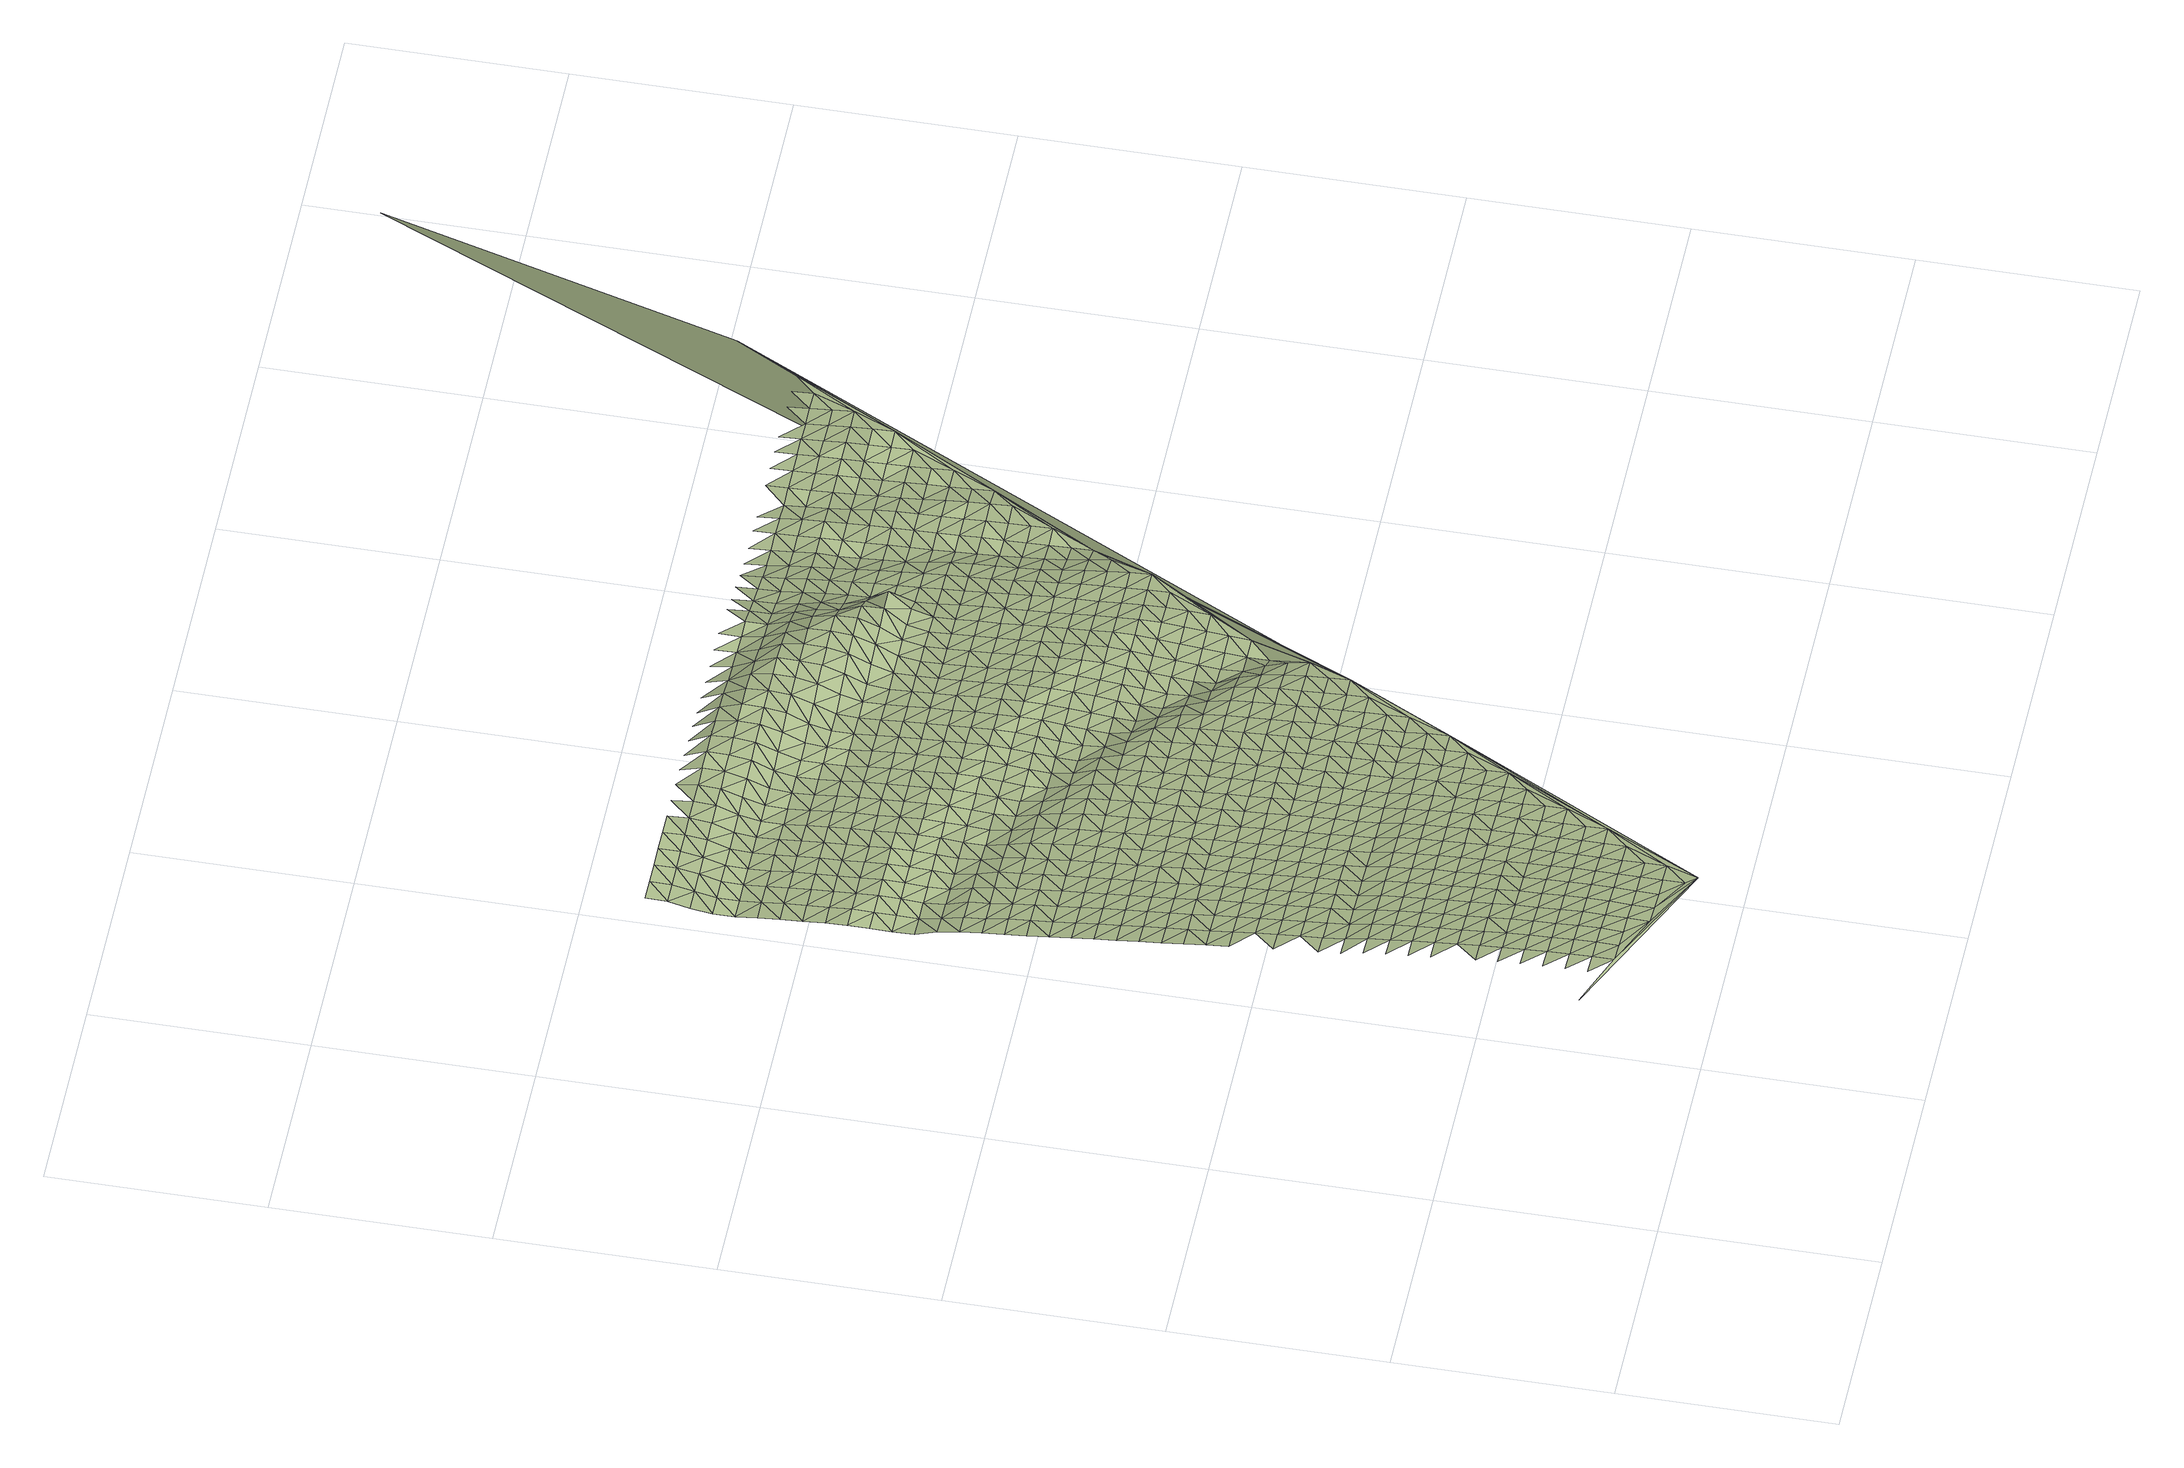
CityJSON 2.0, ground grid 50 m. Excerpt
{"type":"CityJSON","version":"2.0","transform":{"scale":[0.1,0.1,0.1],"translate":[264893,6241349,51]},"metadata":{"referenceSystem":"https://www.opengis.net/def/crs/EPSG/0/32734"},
"CityObjects":{
"terrain1":{"type":"TINRelief","geometry":[{"type":"CompositeSurface","lod":"1","boundaries":[[[0,1,2]],[[1,3,4]],[[1,0,5]],[[6,3,7]],[[3,1,8]],[[7,9,10]],[[5,8,1]],[[0,11,12]],[[3,13,7]],[[9,14,15]],[[8,13,3]],[[5,0,16]],[[9,7,17]],[[14,18,19]],[[8,5,20]],[[13,17,7]],[[19,18,21]],[[9,22,14]],[[13,8,23]],[[17,22,9]],[[20,23,8]],[[16,20,5]],[[18,14,24]],[[25,26,21]],[[17,13,27]],[[22,24,14]],[[13,23,27]],[[18,28,21]],[[29,30,25]],[[22,17,31]],[[18,24,28]],[[32,23,20]],[[27,31,17]],[[25,21,33]],[[34,29,35]],[[20,16,32]],[[24,22,36]],[[28,33,21]],[[27,23,37]],[[31,36,22]],[[0,12,16]],[[25,38,29]],[[35,39,40]],[[37,23,32]],[[33,38,25]],[[28,24,41]],[[42,31,27]],[[36,43,24]],[[29,44,35]],[[16,45,32]],[[39,46,47]],[[37,42,27]],[[33,28,41]],[[38,44,29]],[[41,24,43]],[[36,31,48]],[[39,35,49]],[[37,32,50]],[[46,51,52]],[[42,48,31]],[[38,33,53]],[[44,49,35]],[[50,32,45]],[[54,43,36]],[[52,51,55]],[[53,33,41]],[[39,56,46]],[[42,37,57]],[[48,54,36]],[[44,38,58]],[[49,56,39]],[[50,57,37]],[[43,59,41]],[[58,38,53]],[[45,16,12]],[[51,46,60]],[[48,42,61]],[[62,55,63]],[[54,59,43]],[[49,44,64]],[[65,50,45]],[[56,60,46]],[[42,57,61]],[[66,53,41]],[[67,62,63]],[[44,58,64]],[[51,68,55]],[[54,48,69]],[[59,66,41]],[[56,49,70]],[[57,50,71]],[[51,60,68]],[[61,69,48]],[[72,73,74]],[[58,53,75]],[[64,70,49]],[[71,50,65]],[[45,76,65]],[[63,55,77]],[[59,54,78]],[[74,67,72]],[[66,75,53]],[[60,56,79]],[[61,57,80]],[[77,55,68]],[[69,78,54]],[[64,58,81]],[[70,79,56]],[[71,80,57]],[[76,45,12]],[[82,83,73]],[[63,84,67]],[[72,85,73]],[[75,81,58]],[[66,59,86]],[[87,69,61]],[[84,63,77]],[[78,88,59]],[[83,82,89]],[[68,60,90]],[[91,70,64]],[[92,71,65]],[[82,73,85]],[[79,93,60]],[[80,87,61]],[[94,72,67]],[[75,66,86]],[[81,91,64]],[[59,88,86]],[[65,76,92]],[[77,68,90]],[[78,69,95]],[[94,67,84]],[[93,90,60]],[[96,97,89]],[[79,70,98]],[[80,71,99]],[[87,95,69]],[[72,100,85]],[[81,75,101]],[[96,89,82]],[[91,98,70]],[[92,99,71]],[[84,77,102]],[[103,88,78]],[[72,94,100]],[[101,75,86]],[[97,104,105]],[[106,93,79]],[[87,80,107]],[[102,77,90]],[[95,103,78]],[[91,81,108]],[[96,104,97]],[[98,106,79]],[[99,107,80]],[[76,12,109]],[[82,85,110]],[[94,84,111]],[[92,76,109]],[[85,100,112]],[[108,81,101]],[[113,114,105]],[[86,88,115]],[[95,87,116]],[[111,84,102]],[[103,117,88]],[[96,82,110]],[[90,93,118]],[[98,91,119]],[[92,109,99]],[[104,113,105]],[[110,85,112]],[[106,120,93]],[[87,107,116]],[[94,121,100]],[[101,86,115]],[[91,108,119]],[[88,117,115]],[[122,114,123]],[[102,90,118]],[[103,95,124]],[[94,111,121]],[[118,93,120]],[[104,96,125]],[[106,98,126]],[[107,99,127]],[[113,123,114]],[[116,124,95]],[[128,112,100]],[[101,129,108]],[[110,125,96]],[[119,126,98]],[[109,127,99]],[[130,131,122]],[[102,132,111]],[[117,103,133]],[[128,100,121]],[[115,129,101]],[[113,104,134]],[[120,106,135]],[[107,136,116]],[[123,130,122]],[[132,102,118]],[[124,133,103]],[[108,137,119]],[[125,134,104]],[[126,135,106]],[[127,136,107]],[[138,110,112]],[[111,139,121]],[[140,112,128]],[[129,137,108]],[[131,141,142]],[[123,113,143]],[[115,117,144]],[[124,116,145]],[[130,146,131]],[[139,111,132]],[[133,147,117]],[[110,138,125]],[[118,120,148]],[[126,119,149]],[[113,134,143]],[[138,112,140]],[[135,150,120]],[[145,116,136]],[[141,151,142]],[[128,121,152]],[[129,115,144]],[[131,146,141]],[[137,149,119]],[[117,147,144]],[[109,12,153]],[[130,123,154]],[[132,118,148]],[[124,155,133]],[[127,109,156]],[[152,121,139]],[[148,120,150]],[[157,134,125]],[[126,158,135]],[[143,154,123]],[[145,155,124]],[[151,159,160]],[[128,161,140]],[[137,129,162]],[[156,136,127]],[[157,125,138]],[[149,158,126]],[[146,130,163]],[[139,132,164]],[[147,133,165]],[[159,151,141]],[[161,128,152]],[[162,129,144]],[[134,166,143]],[[150,135,167]],[[136,156,145]],[[154,163,130]],[[164,132,148]],[[165,133,155]],[[168,169,160]],[[140,170,138]],[[149,137,171]],[[157,166,134]],[[158,167,135]],[[152,139,172]],[[147,173,144]],[[168,160,159]],[[170,140,161]],[[171,137,162]],[[141,146,174]],[[175,154,143]],[[155,145,176]],[[163,177,146]],[[172,139,164]],[[173,147,165]],[[178,157,138]],[[158,149,179]],[[148,150,180]],[[166,175,143]],[[167,181,150]],[[145,156,176]],[[156,109,153]],[[182,183,169]],[[159,141,174]],[[161,152,184]],[[162,144,185]],[[186,169,168]],[[146,177,174]],[[178,138,170]],[[149,171,179]],[[163,154,187]],[[164,148,180]],[[165,155,188]],[[152,172,184]],[[180,150,181]],[[185,144,173]],[[166,157,189]],[[167,158,190]],[[169,186,182]],[[175,187,154]],[[188,155,176]],[[191,183,192]],[[193,168,159]],[[170,161,194]],[[162,195,171]],[[157,178,189]],[[179,190,158]],[[196,177,163]],[[164,197,172]],[[198,173,165]],[[193,159,174]],[[184,194,161]],[[195,162,185]],[[199,191,192]],[[175,166,200]],[[181,167,201]],[[192,183,182]],[[187,196,163]],[[180,197,164]],[[188,198,165]],[[186,168,202]],[[178,170,203]],[[171,204,179]],[[156,153,176]],[[189,200,166]],[[190,201,167]],[[172,205,184]],[[173,206,185]],[[193,202,168]],[[194,203,170]],[[195,204,171]],[[187,175,207]],[[177,208,174]],[[188,176,153]],[[196,209,177]],[[197,205,172]],[[198,206,173]],[[199,210,211]],[[212,182,186]],[[180,181,213]],[[190,179,214]],[[192,215,199]],[[175,200,207]],[[201,216,181]],[[208,193,174]],[[217,189,178]],[[194,184,218]],[[219,195,185]],[[186,202,212]],[[177,209,208]],[[203,220,178]],[[214,179,204]],[[210,221,211]],[[196,187,222]],[[197,180,213]],[[198,188,223]],[[199,215,210]],[[213,181,216]],[[205,218,184]],[[206,219,185]],[[190,224,201]],[[207,222,187]],[[178,220,217]],[[223,188,153]],[[225,192,182]],[[226,200,189]],[[194,227,203]],[[228,182,212]],[[224,190,214]],[[221,229,230]],[[209,196,231]],[[202,193,232]],[[205,197,233]],[[204,195,234]],[[206,198,235]],[[193,208,236]],[[218,227,194]],[[219,237,195]],[[207,200,226]],[[216,201,238]],[[229,221,210]],[[225,182,228]],[[222,231,196]],[[189,217,226]],[[233,197,213]],[[223,235,198]],[[239,215,192]],[[220,203,240]],[[214,204,234]],[[193,236,232]],[[224,238,201]],[[195,237,234]],[[241,242,230]],[[243,212,202]],[[218,205,244]],[[227,240,203]],[[209,245,208]],[[246,222,207]],[[216,247,213]],[[219,206,248]],[[241,230,229]],[[192,225,239]],[[231,249,209]],[[244,205,233]],[[235,250,206]],[[210,215,251]],[[212,243,228]],[[224,214,252]],[[243,202,232]],[[226,246,207]],[[238,247,216]],[[236,208,245]],[[217,220,253]],[[227,218,254]],[[219,248,237]],[[223,153,255]],[[209,249,245]],[[240,256,220]],[[252,214,234]],[[206,250,248]],[[257,258,242]],[[229,210,251]],[[231,222,259]],[[233,213,260]],[[261,242,241]],[[215,239,251]],[[218,244,254]],[[228,262,225]],[[217,253,226]],[[238,224,263]],[[235,223,255]],[[246,259,222]],[[220,256,253]],[[247,260,213]],[[240,227,264]],[[242,261,257]],[[262,228,243]],[[263,224,252]],[[265,258,266]],[[267,241,229]],[[232,236,268]],[[269,249,231]],[[233,270,244]],[[234,237,271]],[[255,250,235]],[[245,272,236]],[[254,264,227]],[[237,248,273]],[[239,225,274]],[[226,275,246]],[[247,238,276]],[[12,277,153]],[[267,229,251]],[[259,269,231]],[[260,270,233]],[[278,265,266]],[[256,240,279]],[[252,234,271]],[[266,258,257]],[[262,274,225]],[[236,272,268]],[[275,226,253]],[[238,263,276]],[[237,273,271]],[[261,241,280]],[[243,232,281]],[[244,282,254]],[[250,283,248]],[[264,279,240]],[[245,249,284]],[[285,260,247]],[[267,280,241]],[[269,286,249]],[[270,282,244]],[[250,255,283]],[[281,262,243]],[[239,287,251]],[[259,246,288]],[[252,289,263]],[[274,290,239]],[[281,232,268]],[[246,275,291]],[[285,247,276]],[[292,278,293]],[[294,257,261]],[[245,284,272]],[[253,256,295]],[[264,254,296]],[[297,273,248]],[[266,298,278]],[[249,286,284]],[[279,299,256]],[[289,252,271]],[[287,267,251]],[[269,259,288]],[[300,270,260]],[[261,280,294]],[[239,290,287]],[[246,291,288]],[[282,296,254]],[[297,248,283]],[[275,253,295]],[[263,301,276]],[[293,278,298]],[[256,299,295]],[[285,300,260]],[[302,292,303]],[[304,274,262]],[[305,268,272]],[[264,306,279]],[[273,307,271]],[[262,281,308]],[[263,289,301]],[[309,266,257]],[[286,269,310]],[[270,311,282]],[[153,312,255]],[[313,257,294]],[[284,305,272]],[[296,306,264]],[[307,273,297]],[[314,302,303]],[[274,304,290]],[[280,267,315]],[[316,291,275]],[[317,285,276]],[[303,292,293]],[[262,308,304]],[[267,287,318]],[[288,310,269]],[[300,311,270]],[[299,279,319]],[[289,271,320]],[[255,321,283]],[[309,257,313]],[[316,275,295]],[[317,276,301]],[[322,298,266]],[[281,268,323]],[[296,282,324]],[[267,318,315]],[[305,325,268]],[[306,319,279]],[[320,271,307]],[[326,294,280]],[[286,327,284]],[[300,285,328]],[[297,283,321]],[[310,329,286]],[[311,324,282]],[[330,314,331]],[[290,332,287]],[[308,281,323]],[[333,288,291]],[[299,334,295]],[[335,301,289]],[[303,336,314]],[[266,309,322]],[[290,304,337]],[[323,268,325]],[[338,291,316]],[[317,328,285]],[[339,293,298]],[[294,326,313]],[[340,306,296]],[[297,321,307]],[[326,280,315]],[[286,329,327]],[[299,319,334]],[[320,335,289]],[[318,287,332]],[[288,333,310]],[[341,305,284]],[[311,300,342]],[[314,336,331]],[[290,337,332]],[[291,338,333]],[[324,340,296]],[[316,295,343]],[[317,301,344]],[[339,298,322]],[[300,328,342]],[[345,303,293]],[[313,346,309]],[[304,308,347]],[[348,319,306]],[[320,307,349]],[[323,350,308]],[[341,284,327]],[[343,295,334]],[[335,344,301]],[[351,329,310]],[[352,325,305]],[[324,311,353]],[[346,313,326]],[[306,340,348]],[[349,307,321]],[[321,255,312]],[[315,318,354]],[[347,337,304]],[[316,355,338]],[[356,328,317]],[[345,293,339]],[[332,357,318]],[[308,350,347]],[[310,333,351]],[[342,353,311]],[[358,336,303]],[[322,309,359]],[[335,320,360]],[[305,341,352]],[[355,316,343]],[[344,356,317]],[[361,323,325]],[[329,362,327]],[[334,319,363]],[[340,324,364]],[[318,357,354]],[[346,359,309]],[[319,348,365]],[[349,360,320]],[[326,315,366]],[[338,367,333]],[[342,328,368]],[[303,345,358]],[[329,351,362]],[[353,364,324]],[[369,331,336]],[[332,337,370]],[[334,363,343]],[[371,337,347]],[[361,325,352]],[[338,355,367]],[[319,365,363]],[[356,368,328]],[[366,346,326]],[[372,339,322]],[[373,350,323]],[[327,374,341]],[[344,335,375]],[[366,315,354]],[[359,376,322]],[[360,377,335]],[[332,370,357]],[[351,333,378]],[[348,340,379]],[[380,353,342]],[[321,312,349]],[[336,358,369]],[[337,371,370]],[[374,327,362]],[[364,381,340]],[[345,339,372]],[[356,344,375]],[[372,322,376]],[[323,361,373]],[[378,333,367]],[[368,380,342]],[[335,377,375]],[[382,347,350]],[[341,383,352]],[[384,355,343]],[[365,348,379]],[[360,349,312]],[[343,363,385]],[[381,379,340]],[[312,153,277]],[[386,359,346]],[[387,354,357]],[[364,353,388]],[[346,366,389]],[[383,341,374]],[[358,345,390]],[[347,382,371]],[[391,362,351]],[[355,384,367]],[[368,356,392]],[[370,387,357]],[[350,373,382]],[[351,378,393]],[[343,385,384]],[[380,388,353]],[[359,386,376]],[[352,394,361]],[[377,360,395]],[[345,372,390]],[[346,389,386]],[[392,356,375]],[[362,391,374]],[[396,363,365]],[[397,381,364]],[[394,352,383]],[[391,351,393]],[[379,398,365]],[[312,395,360]],[[366,354,399]],[[380,368,400]],[[387,401,354]],[[388,397,364]],[[369,358,402]],[[361,403,373]],[[371,404,370]],[[396,385,363]],[[378,367,405]],[[377,406,375]],[[390,407,358]],[[382,408,371]],[[365,398,396]],[[367,384,409]],[[400,368,392]],[[372,376,410]],[[389,366,399]],[[376,386,411]],[[399,354,401]],[[403,361,394]],[[395,406,377]],[[383,374,412]],[[393,378,405]],[[413,379,381]],[[414,388,380]],[[358,407,402]],[[371,408,404]],[[374,391,415]],[[367,409,405]],[[397,416,381]],[[410,390,372]],[[373,417,382]],[[418,387,370]],[[392,375,419]],[[410,376,411]],[[414,380,400]],[[383,412,394]],[[384,385,420]],[[379,413,398]],[[373,403,417]],[[374,415,412]],[[421,385,396]],[[413,381,416]],[[406,419,375]],[[386,389,422]],[[399,423,389]],[[418,370,404]],[[408,382,424]],[[425,401,387]],[[420,409,384]],[[391,393,426]],[[392,427,400]],[[428,397,388]],[[395,312,429]],[[385,421,420]],[[405,430,393]],[[388,414,431]],[[407,390,432]],[[422,411,386]],[[433,396,398]],[[390,410,434]],[[389,423,422]],[[424,382,417]],[[419,427,392]],[[403,394,435]],[[426,415,391]],[[397,428,416]],[[406,395,429]],[[387,418,425]],[[394,412,436]],[[426,393,430]],[[398,413,433]],[[388,431,428]],[[437,399,401]],[[390,434,432]],[[402,407,438]],[[439,404,408]],[[403,435,417]],[[440,405,409]],[[421,396,441]],[[414,400,442]],[[429,419,406]],[[408,424,443]],[[394,436,435]],[[444,409,420]],[[427,445,400]],[[410,411,446]],[[415,447,412]],[[448,411,422]],[[437,401,425]],[[396,433,441]],[[404,439,418]],[[449,423,399]],[[431,414,442]],[[413,416,450]],[[407,432,438]],[[408,443,439]],[[409,444,440]],[[447,415,426]],[[442,400,445]],[[416,428,451]],[[434,410,446]],[[452,430,405]],[[446,411,448]],[[453,424,417]],[[454,436,412]],[[455,420,421]],[[413,450,433]],[[456,427,419]],[[399,437,449]],[[417,435,457]],[[441,458,421]],[[450,416,451]],[[419,429,459]],[[429,312,277]],[[418,460,425]],[[461,422,423]],[[405,440,452]],[[454,412,447]],[[443,424,453]],[[462,426,430]],[[420,455,444]],[[428,431,463]],[[427,456,445]],[[460,418,439]],[[417,457,453]],[[421,458,455]],[[442,464,431]],[[419,459,456]],[[432,434,465]],[[422,461,448]],[[433,466,441]],[[446,467,434]],[[423,449,461]],[[425,468,437]],[[469,435,436]],[[447,426,462]],[[463,451,428]],[[462,430,452]],[[470,436,454]],[[466,433,450]],[[431,464,463]],[[471,439,443]],[[444,472,440]],[[434,467,465]],[[468,425,460]],[[438,432,473]],[[469,457,435]],[[474,458,441]],[[475,442,445]],[[443,453,471]],[[436,470,469]],[[472,444,455]],[[445,456,476]],[[437,477,449]],[[478,446,448]],[[479,454,447]],[[277,459,429]],[[461,480,448]],[[474,441,466]],[[452,440,481]],[[450,451,482]],[[432,465,473]],[[477,437,468]],[[479,447,462]],[[483,451,463]],[[475,445,476]],[[446,478,467]],[[460,439,484]],[[457,485,453]],[[486,464,442]],[[478,448,480]],[[439,471,487]],[[472,481,440]],[[449,488,461]],[[470,454,489]],[[455,458,490]],[[466,450,482]],[[456,459,491]],[[469,485,457]],[[458,474,492]],[[482,451,483]],[[468,460,484]],[[488,449,477]],[[439,487,484]],[[479,489,454]],[[442,475,486]],[[493,465,467]],[[462,452,494]],[[490,472,455]],[[495,463,464]],[[491,476,456]],[[481,496,452]],[[458,492,490]],[[459,277,491]],[[480,461,497]],[[471,453,498]],[[499,469,470]],[[478,493,467]],[[500,453,485]],[[477,468,501]],[[494,479,462]],[[474,466,502]],[[463,495,483]],[[461,488,497]],[[470,489,499]],[[494,452,496]],[[482,503,466]],[[464,486,495]],[[487,471,498]],[[484,501,468]],[[500,498,453]],[[492,474,502]],[[504,481,472]],[[475,476,505]],[[493,506,465]],[[502,466,503]],[[472,490,507]],[[476,491,508]],[[478,480,509]],[[510,488,477]],[[511,485,469]],[[480,497,512]],[[469,499,513]],[[489,479,514]],[[481,504,496]],[[515,482,483]],[[475,505,486]],[[465,506,516]],[[477,501,510]],[[479,494,517]],[[472,507,504]],[[495,518,483]],[[505,476,508]],[[485,511,500]],[[519,484,487]],[[509,480,512]],[[511,469,513]],[[498,520,487]],[[521,493,478]],[[490,492,522]],[[479,517,514]],[[502,523,492]],[[515,483,518]],[[497,488,524]],[[499,489,525]],[[526,503,482]],[[486,527,495]],[[491,277,528]],[[488,510,529]],[[487,520,519]],[[530,501,484]],[[507,490,522]],[[494,496,531]],[[521,478,509]],[[492,523,522]],[[496,504,532]],[[527,486,505]],[[533,506,493]],[[512,497,524]],[[534,498,500]],[[499,525,513]],[[528,508,491]],[[488,529,524]],[[511,535,500]],[[525,489,514]],[[482,515,526]],[[517,494,531]],[[536,502,503]],[[537,518,495]],[[484,519,530]],[[531,496,532]],[[510,501,538]],[[493,521,533]],[[534,500,535]],[[537,495,527]],[[539,520,498]],[[513,540,511]],[[504,507,541]],[[505,508,542]],[[522,543,507]],[[536,503,526]],[[509,512,544]],[[529,510,538]],[[545,523,502]],[[524,546,512]],[[530,538,501]],[[540,513,525]],[[520,539,519]],[[541,532,504]],[[514,517,547]],[[515,518,548]],[[527,505,542]],[[506,533,549]],[[498,534,539]],[[507,543,541]],[[531,550,517]],[[518,537,551]],[[542,508,528]],[[509,544,521]],[[535,511,552]],[[544,512,546]],[[502,536,545]],[[553,522,523]],[[515,548,526]],[[552,511,540]],[[517,550,547]],[[548,518,551]],[[530,519,554]],[[555,524,529]],[[556,525,514]],[[537,527,557]],[[538,558,529]],[[12,559,277]],[[521,560,533]],[[561,531,532]],[[519,539,554]],[[562,532,541]],[[523,545,553]],[[542,557,527]],[[534,535,563]],[[525,556,540]],[[564,543,522]],[[526,565,536]],[[560,521,544]],[[529,558,555]],[[535,552,566]],[[556,514,547]],[[567,546,524]],[[531,561,550]],[[561,532,562]],[[565,526,548]],[[533,568,549]],[[569,538,530]],[[534,563,539]],[[551,537,570]],[[277,571,528]],[[554,572,530]],[[563,535,566]],[[522,553,564]],[[557,573,537]],[[574,541,543]],[[536,575,545]],[[568,533,560]],[[524,555,567]],[[576,544,546]],[[552,540,577]],[[578,547,550]],[[542,528,579]],[[569,530,572]],[[540,556,580]],[[575,536,565]],[[537,573,570]],[[581,558,538]],[[539,582,554]],[[541,574,562]],[[548,551,583]],[[561,578,550]],[[543,564,574]],[[544,576,560]],[[566,552,577]],[[545,584,553]],[[557,542,579]],[[576,546,567]],[[582,539,563]],[[540,580,577]],[[558,581,555]],[[565,548,583]],[[538,569,581]],[[584,545,575]],[[583,551,570]],[[585,572,554]],[[556,547,586]],[[579,573,557]],[[578,587,547]],[[561,562,588]],[[553,589,564]],[[585,554,582]],[[574,590,562]],[[568,560,591]],[[567,555,592]],[[563,566,593]],[[586,580,556]],[[575,565,594]],[[560,576,595]],[[577,596,566]],[[586,547,587]],[[589,553,584]],[[597,570,573]],[[555,581,592]],[[588,562,590]],[[583,594,565]],[[568,591,598]],[[569,572,599]],[[582,563,593]],[[600,578,561]],[[564,601,574]],[[560,595,591]],[[572,585,602]],[[593,566,596]],[[573,579,597]],[[579,528,571]],[[603,584,575]],[[601,564,589]],[[576,567,604]],[[569,599,581]],[[605,577,580]],[[592,606,567]],[[599,572,602]],[[607,580,586]],[[600,561,588]],[[575,594,603]],[[608,587,578]],[[609,590,574]],[[610,583,570]],[[597,611,570]],[[604,595,576]],[[585,582,612]],[[589,584,613]],[[604,567,606]],[[580,607,605]],[[593,614,582]],[[574,601,609]],[[581,615,592]],[[616,596,577]],[[578,600,608]],[[613,584,603]],[[610,570,611]],[[602,585,612]],[[617,586,587]],[[618,594,583]],[[615,581,599]],[[612,582,614]],[[595,619,591]],[[588,590,620]],[[571,597,579]],[[577,605,616]],[[590,609,621]],[[622,606,592]],[[623,593,596]],[[586,617,607]],[[601,589,624]],[[619,595,604]],[[617,587,608]],[[613,625,589]],[[583,610,618]],[[588,620,600]],[[603,594,626]],[[622,592,615]],[[620,590,621]],[[627,628,591]],[[599,602,629]],[[601,624,609]],[[630,611,597]],[[623,596,616]],[[612,631,602]],[[589,625,624]],[[632,614,593]],[[607,633,605]],[[626,613,603]],[[627,591,619]],[[626,594,618]],[[634,604,606]],[[615,599,629]],[[600,635,608]],[[606,622,636]],[[629,602,631]],[[607,617,633]],[[597,571,630]],[[610,611,637]],[[593,623,632]],[[635,600,620]],[[619,604,634]],[[638,612,614]],[[616,605,639]],[[621,609,640]],[[641,625,613]],[[634,606,636]],[[609,624,642]],[[608,643,617]],[[610,637,618]],[[633,639,605]],[[613,626,641]],[[637,611,630]],[[622,615,644]],[[638,614,632]],[[629,645,615]],[[643,608,635]],[[609,642,640]],[[646,627,619]],[[647,631,612]],[[616,648,623]],[[649,620,621]],[[636,622,644]],[[617,650,633]],[[618,651,626]],[[625,652,624]],[[646,619,634]],[[644,615,645]],[[639,648,616]],[[625,641,653]],[[620,649,635]],[[612,638,647]],[[617,643,650]],[[649,621,640]],[[651,618,637]],[[654,627,655]],[[656,629,631]],[[632,623,657]],[[652,642,624]],[[625,653,652]],[[626,658,641]],[[571,659,630]],[[646,655,627]],[[648,657,623]],[[634,636,660]],[[639,633,661]],[[656,631,647]],[[644,662,636]],[[633,650,663]],[[658,626,651]],[[664,645,629]],[[638,632,665]],[[643,635,666]],[[667,640,642]],[[637,630,659]],[[635,649,668]],[[660,646,634]],[[639,661,648]],[[653,641,669]],[[660,636,662]],[[657,665,632]],[[633,663,661]],[[642,652,667]],[[650,643,666]],[[651,637,659]],[[629,656,664]],[[635,668,666]],[[669,641,658]],[[670,644,645]],[[647,638,671]],[[649,640,672]],[[665,671,638]],[[667,673,640]],[[674,655,646]],[[657,648,675]],[[676,663,650]],[[652,653,677]],[[658,651,678]],[[646,660,679]],[[670,645,664]],[[648,661,680]],[[653,669,681]],[[682,662,644]],[[656,647,683]],[[672,668,649]],[[676,650,666]],[[672,640,673]],[[659,678,651]],[[655,674,684]],[[657,675,665]],[[646,679,674]],[[671,683,647]],[[648,680,675]],[[653,681,677]],[[685,667,652]],[[644,670,682]],[[660,662,686]],[[664,656,687]],[[661,663,688]],[[668,689,666]],[[669,658,690]],[[691,663,676]],[[678,692,658]],[[683,687,656]],[[652,677,685]],[[668,672,689]],[[679,660,686]],[[671,665,693]],[[688,680,661]],[[694,673,667]],[[681,669,690]],[[686,662,682]],[[665,675,695]],[[663,691,688]],[[658,692,690]],[[670,664,696]],[[697,676,666]],[[659,571,698]],[[671,693,683]],[[687,696,664]],[[665,695,693]],[[667,685,694]],[[697,666,689]],[[680,699,675]],[[672,673,700]],[[678,659,701]],[[674,679,702]],[[682,670,703]],[[691,676,704]],[[681,705,677]],[[686,706,679]],[[688,699,680]],[[690,707,681]],[[708,687,683]],[[689,672,700]],[[701,692,678]],[[696,703,670]],[[700,673,694]],[[697,704,676]],[[571,277,559]],[[702,709,674]],[[710,695,675]],[[685,677,705]],[[679,706,702]],[[708,683,693]],[[681,707,705]],[[711,688,691]],[[710,675,699]],[[712,686,682]],[[689,713,697]],[[714,690,692]],[[703,715,682]],[[691,704,711]],[[696,687,716]],[[694,685,717]],[[687,708,718]],[[713,689,700]],[[695,719,693]],[[699,688,720]],[[690,714,707]],[[712,682,715]],[[721,695,710]],[[685,705,717]],[[692,701,714]],[[722,706,686]],[[696,716,703]],[[723,704,697]],[[687,718,716]],[[688,711,720]],[[659,698,701]],[[695,721,719]],[[723,697,713]],[[708,693,724]],[[725,710,699]],[[700,694,726]],[[707,727,705]],[[686,712,722]],[[717,728,694]],[[729,702,706]],[[725,699,720]],[[714,727,707]],[[703,730,715]],[[718,708,724]],[[711,704,731]],[[713,700,726]],[[703,716,732]],[[724,693,719]],[[704,723,733]],[[726,694,728]],[[702,729,734]],[[721,710,735]],[[705,736,717]],[[706,722,729]],[[711,731,720]],[[703,732,730]],[[725,735,710]],[[731,704,733]],[[736,705,727]],[[712,715,737]],[[714,701,698]],[[718,738,716]],[[723,713,739]],[[724,740,718]],[[726,741,713]],[[712,737,722]],[[720,742,725]],[[719,721,743]],[[717,744,728]],[[737,715,730]],[[735,745,721]],[[717,736,746]],[[738,732,716]],[[733,723,739]],[[727,714,747]],[[718,740,738]],[[742,720,731]],[[739,713,741]],[[721,745,743]],[[717,746,744]],[[722,748,729]],[[749,724,719]],[[736,727,747]],[[750,726,728]],[[747,714,698]],[[730,732,751]],[[735,725,752]],[[737,748,722]],[[725,742,753]],[[731,733,754]],[[732,738,751]],[[749,719,743]],[[739,755,733]],[[750,728,744]],[[729,756,757]],[[735,752,745]],[[758,740,724]],[[759,746,736]],[[760,741,726]],[[725,753,752]],[[742,731,754]],[[748,756,729]],[[754,733,755]],[[759,736,747]],[[761,737,730]],[[730,751,762]],[[724,749,758]],[[726,750,760]],[[738,740,763]],[[744,746,764]],[[765,739,741]],[[737,761,748]],[[743,745,766]],[[753,742,767]],[[761,730,762]],[[745,752,768]],[[759,764,746]],[[740,758,763]],[[767,742,754]],[[765,741,760]],[[749,743,766]],[[751,738,769]],[[770,755,739]],[[747,698,771]],[[745,768,766]],[[753,772,752]],[[750,744,773]],[[744,764,774]],[[756,748,775]],[[769,762,751]],[[759,747,771]],[[748,761,776]],[[738,763,769]],[[753,767,772]],[[739,765,770]],[[758,749,777]],[[778,754,755]],[[750,773,760]],[[773,744,774]],[[571,559,698]],[[756,775,779]],[[780,768,752]],[[748,776,775]],[[749,766,777]],[[754,778,767]],[[764,759,781]],[[780,752,772]],[[778,755,770]],[[761,762,782]],[[760,783,765]],[[784,762,769]],[[758,785,763]],[[781,774,764]],[[777,786,758]],[[783,760,773]],[[781,759,771]],[[782,776,761]],[[768,787,766]],[[767,788,772]],[[782,762,784]],[[789,768,780]],[[765,790,770]],[[758,786,785]],[[778,788,767]],[[791,769,763]],[[787,777,766]],[[768,789,787]],[[790,765,783]],[[776,792,775]],[[793,780,772]],[[773,774,794]],[[774,781,795]],[[769,791,784]],[[770,796,778]],[[792,776,782]],[[791,763,785]],[[788,793,772]],[[783,773,794]],[[796,770,790]],[[794,774,795]],[[797,798,775]],[[777,799,786]],[[789,780,800]],[[698,801,771]],[[777,787,802]],[[778,803,788]],[[797,775,792]],[[793,800,780]],[[804,782,784]],[[790,783,805]],[[781,771,806]],[[791,807,784]],[[777,802,799]],[[778,796,803]],[[785,786,808]],[[794,805,783]],[[792,782,804]],[[789,809,787]],[[806,795,781]],[[804,784,807]],[[800,810,789]],[[785,808,791]],[[793,788,811]],[[796,790,812]],[[786,799,808]],[[788,803,813]],[[802,787,809]],[[789,810,809]],[[790,805,812]],[[814,797,792]],[[793,811,800]],[[815,794,795]],[[788,813,811]],[[816,807,791]],[[803,796,817]],[[814,792,804]],[[799,802,818]],[[794,815,805]],[[816,791,808]],[[817,796,812]],[[815,795,806]],[[819,797,820]],[[821,810,800]],[[802,809,818]],[[771,801,806]],[[813,803,822]],[[814,820,797]],[[821,800,811]],[[804,807,823]],[[812,805,824]],[[807,816,825]],[[822,803,817]],[[808,799,826]],[[799,818,827]],[[815,824,805]],[[823,814,804]],[[809,810,828]],[[813,829,811]],[[823,807,825]],[[810,821,830]],[[808,826,816]],[[831,817,812]],[[799,827,826]],[[829,813,822]],[[12,832,559]],[[810,830,828]],[[824,831,812]],[[818,809,833]],[[815,806,801]],[[820,814,834]],[[821,811,835]],[[822,817,836]],[[814,823,837]],[[829,838,811]],[[833,827,818]],[[825,816,839]],[[824,815,801]],[[833,809,828]],[[816,826,840]],[[801,698,559]],[[831,836,817]],[[830,821,835]],[[814,837,834]],[[835,811,838]],[[816,840,839]],[[823,825,841]],[[842,829,822]],[[831,824,843]],[[836,844,822]],[[845,826,827]],[[846,820,834]],[[847,827,833]],[[801,843,824]],[[837,823,841]],[[830,848,828]],[[841,825,839]],[[835,849,830]],[[842,822,844]],[[845,840,826]],[[850,838,829]],[[836,831,851]],[[827,847,845]],[[830,849,848]],[[843,851,831]],[[852,833,828]],[[829,842,850]],[[834,837,853]],[[854,839,840]],[[855,835,838]],[[856,844,836]],[[841,857,837]],[[833,852,847]],[[845,854,840]],[[852,828,848]],[[836,851,856]],[[837,857,853]],[[855,838,850]],[[858,849,835]],[[843,801,859]],[[860,841,839]],[[847,861,845]],[[842,844,862]],[[854,863,839]],[[844,856,864]],[[859,851,843]],[[865,834,853]],[[852,861,847]],[[835,855,858]],[[841,860,857]],[[842,862,850]],[[848,849,866]],[[860,839,863]],[[862,844,864]],[[867,854,845]],[[852,848,866]],[[856,851,868]],[[845,861,869]],[[849,858,866]],[[870,853,857]],[[850,871,855]],[[864,856,868]],[[860,870,857]],[[867,845,869]],[[862,871,850]],[[868,851,859]],[[872,863,854]],[[852,873,861]],[[801,559,859]],[[855,874,858]],[[852,866,873]],[[870,875,853]],[[854,867,872]],[[871,874,855]],[[860,863,876]],[[869,861,877]],[[878,862,864]],[[868,879,864]],[[880,853,875]],[[873,877,861]],[[866,858,881]],[[862,878,871]],[[876,863,872]],[[874,882,858]],[[878,864,879]],[[883,870,860]],[[867,869,884]],[[881,873,866]],[[559,868,859]],[[858,882,881]],[[877,884,869]],[[883,860,876]],[[885,875,870]],[[872,867,886]],[[874,871,887]],[[871,878,888]],[[889,879,868]],[[884,886,867]],[[877,873,890]],[[874,887,882]],[[870,883,885]],[[873,881,891]],[[871,888,887]],[[868,559,889]],[[877,890,884]],[[876,872,892]],[[878,879,893]],[[873,891,890]],[[886,894,872]],[[882,895,881]],[[896,875,885]],[[876,892,883]],[[893,888,878]],[[892,872,894]],[[895,882,887]],[[893,879,889]],[[897,886,884]],[[891,881,898]],[[897,884,890]],[[883,899,885]],[[895,898,881]],[[900,887,888]],[[899,883,892]],[[901,888,893]],[[894,886,902]],[[891,903,890]],[[886,897,904]],[[885,905,896]],[[559,906,889]],[[891,898,903]],[[888,901,900]],[[907,895,887]],[[905,885,899]],[[886,904,902]],[[908,892,894]],[[906,893,889]],[[897,890,909]],[[903,910,890]],[[907,887,900]],[[892,908,899]],[[893,906,901]],[[911,898,895]],[[908,894,902]],[[904,897,909]],[[909,890,910]],[[895,907,911]],[[912,900,901]],[[913,903,898]],[[905,899,914]],[[899,908,915]],[[906,912,901]],[[902,904,916]],[[909,917,904]],[[913,898,911]],[[918,905,914]],[[919,910,903]],[[899,915,914]],[[907,900,920]],[[904,917,916]],[[900,912,921]],[[908,902,922]],[[903,913,919]],[[907,920,911]],[[923,909,910]],[[920,900,921]],[[922,915,908]],[[906,559,924]],[[922,902,916]],[[909,923,917]],[[919,923,910]],[[911,925,913]],[[912,906,926]],[[920,925,911]],[[927,914,915]],[[928,916,917]],[[926,921,912]],[[915,922,929]],[[913,930,919]],[[923,928,917]],[[914,927,931]],[[915,929,927]],[[925,930,913]],[[920,921,932]],[[922,916,933]],[[928,934,916]],[[923,919,935]],[[925,920,932]],[[930,936,919]],[[932,921,926]],[[929,922,933]],[[933,916,934]],[[926,906,924]],[[935,919,936]],[[937,928,923]],[[930,925,938]],[[929,939,927]],[[932,938,925]],[[939,929,933]],[[937,923,935]],[[940,934,928]],[[941,936,930]],[[942,927,943]],[[930,938,941]],[[924,932,926]],[[943,927,939]],[[928,937,940]],[[944,933,934]],[[935,936,945]],[[936,941,946]],[[933,944,939]],[[947,938,932]],[[944,934,940]],[[935,945,937]],[[945,936,946]],[[932,924,947]],[[941,938,948]],[[943,939,949]],[[937,950,940]],[[939,944,951]],[[946,941,948]],[[945,950,937]],[[948,938,947]],[[952,943,949]],[[939,951,949]],[[944,940,953]],[[950,954,940]],[[955,945,946]],[[948,956,946]],[[953,951,944]],[[953,940,954]],[[945,955,950]],[[924,957,947]],[[955,946,956]],[[957,948,947]],[[958,949,951]],[[959,951,953]],[[954,950,960]],[[950,955,961]],[[962,956,948]],[[951,959,958]],[[950,961,960]],[[963,953,954]],[[948,957,962]],[[955,956,964]],[[949,958,965]],[[953,963,959]],[[963,954,960]],[[964,961,955]],[[964,956,962]],[[959,966,958]],[[963,966,959]],[[960,961,967]],[[924,968,957]],[[969,961,964]],[[965,958,970]],[[957,971,962]],[[966,970,958]],[[961,969,967]],[[963,960,972]],[[971,964,962]],[[559,832,924]],[[972,966,963]],[[972,960,967]],[[964,971,969]],[[832,12,973]],[[970,966,974]],[[975,967,969]],[[974,966,972]],[[971,975,969]],[[971,957,968]],[[976,977,970]],[[970,974,976]],[[972,967,978]],[[975,979,967]],[[978,974,972]],[[978,967,979]],[[968,975,971]],[[976,974,980]],[[974,978,981]],[[982,979,975]],[[980,983,976]],[[980,974,981]],[[975,968,982]],[[978,979,984]],[[981,978,984]],[[984,979,982]],[[981,985,980]],[[985,981,984]],[[980,986,987]],[[968,988,982]],[[986,980,985]],[[984,982,988]],[[924,832,968]],[[985,984,988]],[[986,985,989]],[[988,989,985]],[[989,990,986]],[[986,990,991]],[[988,968,992]],[[989,988,993]],[[993,990,989]],[[990,993,994]],[[988,992,993]],[[992,968,832]]]}]}
},
"vertices":[
[158,127,676],[158,177,675],[108,177,680],[158,227,674],[108,227,679],[209,127,668],[108,277,677],[158,277,671],[209,177,669],[158,327,669],[108,327,675],[8,177,692],[479,2,630],[209,227,667],[158,377,665],[108,377,671],[309,77,651],[209,277,664],[158,427,661],[108,427,667],[259,127,660],[158,477,656],[209,327,662],[259,177,662],[209,377,658],[158,527,651],[108,527,657],[259,227,661],[209,427,654],[158,577,646],[108,577,652],[259,277,657],[309,127,652],[209,477,649],[108,627,646],[158,627,640],[259,327,655],[309,177,653],[209,527,645],[158,677,634],[108,677,640],[259,427,647],[309,227,653],[259,377,651],[209,577,640],[359,77,643],[158,727,623],[108,727,629],[309,277,650],[209,627,634],[359,127,643],[158,777,617],[108,777,623],[259,477,642],[309,327,647],[158,827,613],[209,677,628],[359,177,645],[259,527,638],[309,377,644],[209,727,617],[359,227,645],[108,877,613],[158,877,608],[259,577,633],[409,77,635],[309,427,640],[158,927,603],[209,777,612],[359,277,643],[259,627,628],[409,127,636],[158,977,596],[108,1027,596],[108,977,602],[309,477,635],[459,27,630],[209,827,607],[359,327,640],[259,677,622],[409,177,637],[309,527,631],[158,1077,585],[108,1077,590],[209,877,602],[158,1027,590],[359,427,633],[409,227,636],[359,377,637],[108,1127,584],[259,777,606],[309,577,626],[459,77,629],[259,727,611],[209,927,597],[409,277,635],[158,1127,579],[108,1177,579],[309,627,621],[459,127,628],[209,977,591],[359,477,629],[259,827,601],[409,327,633],[158,1177,574],[108,1227,572],[309,677,616],[459,177,628],[359,527,624],[509,77,622],[209,1077,580],[259,877,596],[209,1027,586],[158,1227,568],[108,1277,567],[409,427,626],[459,227,628],[409,377,630],[309,777,600],[359,577,620],[309,727,605],[259,927,591],[108,1327,560],[158,1277,563],[459,277,627],[209,1127,575],[359,627,615],[509,127,621],[259,977,586],[409,477,623],[158,1327,556],[108,1377,553],[309,827,595],[459,327,625],[209,1177,569],[359,677,610],[509,177,620],[409,527,618],[259,1077,576],[309,877,590],[259,1027,582],[158,1427,544],[108,1427,547],[209,1227,564],[459,427,619],[509,227,619],[158,1377,550],[459,377,622],[359,777,594],[409,577,615],[359,727,599],[108,1477,541],[309,927,585],[609,227,607],[209,1277,559],[509,277,619],[559,177,613],[259,1127,570],[409,627,609],[158,1477,539],[108,1527,536],[309,977,581],[459,477,616],[209,1327,553],[359,827,590],[509,327,618],[259,1177,565],[409,677,604],[158,1527,530],[108,1576,530],[309,1027,576],[459,527,612],[359,877,585],[509,377,615],[209,1427,541],[259,1227,560],[559,227,613],[209,1377,547],[309,1077,571],[459,577,608],[409,777,589],[409,727,594],[158,1626,512],[108,1626,520],[359,927,580],[509,427,613],[158,1576,525],[259,1277,555],[559,277,612],[309,1127,566],[459,627,604],[108,1676,503],[158,1676,500],[209,1477,535],[359,977,576],[509,477,610],[259,1327,550],[409,827,584],[559,327,611],[108,1726,501],[309,1177,561],[459,677,599],[209,1527,527],[359,1027,572],[509,527,607],[409,877,580],[559,377,609],[309,1227,555],[259,1427,538],[259,1377,544],[158,1776,502],[108,1776,502],[209,1576,521],[459,777,584],[509,577,603],[158,1726,501],[459,727,588],[359,1127,564],[409,927,576],[559,427,607],[359,1077,568],[108,1826,502],[309,1277,551],[609,277,606],[509,627,599],[209,1676,499],[359,1177,557],[409,977,571],[209,1626,504],[158,1826,502],[108,1876,499],[309,1327,546],[259,1527,526],[459,827,580],[559,527,601],[609,327,605],[259,1477,533],[559,477,604],[509,677,594],[209,1726,501],[409,1027,567],[158,1876,497],[108,1926,495],[259,1576,515],[459,877,576],[309,1427,536],[359,1227,552],[509,727,583],[609,427,602],[309,1377,541],[609,377,604],[209,1776,503],[559,577,597],[409,1127,558],[459,927,571],[659,327,600],[409,1077,563],[158,1976,490],[108,1976,491],[359,1277,548],[509,777,579],[158,1926,494],[259,1626,500],[559,627,593],[459,977,567],[108,2026,486],[158,2026,484],[209,1826,500],[309,1527,523],[359,1327,543],[509,827,575],[609,527,596],[309,1477,529],[609,477,599],[259,1676,499],[409,1177,554],[559,677,588],[859,627,567],[108,2076,480],[459,1027,563],[209,1876,496],[309,1576,508],[509,877,571],[659,377,599],[359,1427,532],[559,727,579],[359,1377,538],[259,1776,502],[409,1277,545],[609,577,592],[259,1726,501],[409,1227,549],[108,2126,479],[158,2126,478],[209,1926,492],[459,1127,555],[509,927,568],[659,427,596],[158,2076,479],[459,1077,559],[559,777,575],[609,627,588],[108,2176,487],[158,2176,489],[309,1676,499],[359,1477,526],[509,977,564],[659,477,594],[309,1626,497],[209,2026,483],[409,1327,541],[559,827,572],[759,477,582],[209,1976,488],[108,2226,499],[259,1876,494],[459,1177,551],[609,677,583],[259,1826,498],[509,1027,560],[659,527,591],[709,427,590],[209,2076,478],[359,1576,501],[559,877,569],[359,1527,517],[259,1926,491],[409,1427,529],[609,727,575],[409,1377,536],[108,2276,500],[158,2276,501],[309,1776,500],[459,1277,543],[509,1077,556],[659,577,587],[158,2226,500],[309,1726,501],[459,1227,546],[209,2126,478],[559,927,565],[409,1477,523],[609,777,572],[509,1127,553],[659,627,583],[209,2176,492],[259,1976,487],[359,1676,499],[559,977,561],[709,477,588],[359,1626,496],[459,1327,538],[409,1527,509],[609,827,568],[309,1876,492],[509,1177,549],[659,677,579],[309,1826,496],[209,2226,501],[259,2026,481],[709,527,586],[409,1576,495],[459,1377,534],[559,1077,554],[609,877,565],[559,1027,557],[309,1926,489],[509,1227,545],[659,727,572],[209,2276,501],[359,1776,499],[359,1726,500],[259,2126,478],[409,1626,496],[459,1427,528],[709,627,579],[259,2076,477],[709,577,582],[509,1277,541],[609,977,558],[659,777,568],[609,927,562],[409,1676,499],[459,1477,518],[559,1177,546],[559,1127,550],[309,2026,480],[359,1826,495],[659,827,566],[309,1976,485],[259,2176,494],[509,1377,532],[709,677,575],[509,1327,537],[459,1527,501],[759,527,580],[609,1077,551],[659,877,562],[609,1027,554],[359,1926,488],[709,727,568],[359,1876,491],[259,2276,502],[459,1576,493],[409,1776,497],[559,1277,539],[759,577,578],[259,2226,503],[409,1726,500],[559,1227,543],[309,2126,479],[309,2076,476],[509,1477,510],[659,977,556],[709,777,566],[509,1427,523],[659,927,559],[459,1626,496],[409,1826,493],[759,627,575],[609,1177,544],[609,1127,547],[359,2026,477],[359,1976,483],[459,1676,498],[409,1876,490],[559,1377,529],[759,677,572],[709,877,560],[809,577,574],[559,1327,535],[709,827,563],[309,2226,504],[659,1027,553],[309,2176,497],[509,1576,493],[509,1527,494],[409,1926,486],[309,2276,502],[459,1776,495],[609,1277,537],[659,1077,549],[759,777,563],[459,1726,498],[609,1227,540],[759,727,566],[359,2126,480],[559,1427,519],[359,2076,474],[409,1976,481],[709,977,553],[709,927,557],[609,1327,532],[509,1676,498],[559,1477,501],[659,1177,541],[809,677,568],[509,1626,496],[659,1127,545],[809,627,572],[459,1826,491],[409,2026,474],[609,1377,523],[759,877,557],[759,827,560],[359,2226,506],[709,1027,549],[359,2176,500],[459,1876,488],[559,1576,493],[559,1527,490],[509,1726,496],[659,1227,537],[359,2276,502],[709,1077,546],[809,777,560],[809,727,562],[459,1926,484],[409,2126,484],[609,1427,509],[409,2076,473],[659,1277,534],[759,977,550],[759,927,554],[509,1826,490],[559,1626,496],[809,827,557],[509,1776,493],[459,1976,477],[609,1477,490],[709,1177,538],[859,677,565],[709,1127,542],[409,2176,504],[659,1377,517],[809,877,554],[659,1327,528],[459,2026,471],[559,1726,495],[609,1527,489],[559,1676,498],[509,1876,486],[759,1077,544],[759,1027,546],[709,1277,530],[859,777,557],[409,2226,507],[709,1227,533],[859,727,559],[459,2126,489],[509,1926,481],[609,1626,497],[459,2076,473],[609,1576,493],[659,1477,486],[809,977,548],[409,2276,501],[659,1427,497],[809,927,551],[559,1826,488],[559,1776,491],[459,2176,506],[759,1177,536],[759,1127,540],[509,2026,471],[659,1527,489],[809,1027,545],[859,827,554],[909,727,555],[509,1976,475],[559,1876,484],[709,1377,505],[709,1327,523],[459,2226,509],[609,1726,493],[609,1676,497],[809,1077,541],[859,877,551],[559,1926,478],[609,1776,489],[659,1576,494],[759,1277,526],[909,777,553],[759,1227,532],[509,2126,496],[809,1127,537],[509,2076,475],[709,1477,486],[859,977,545],[459,2276,500],[709,1427,485],[859,927,549],[659,1626,497],[809,1177,533],[609,1826,486],[559,2026,471],[709,1527,490],[909,827,551],[559,1976,472],[1409,1527,414],[509,2176,509],[759,1377,488],[759,1327,513],[659,1726,492],[809,1227,527],[859,1027,541],[659,1676,495],[559,2076,480],[509,2226,511],[609,1926,474],[909,927,545],[1009,877,541],[609,1876,481],[909,877,548],[809,1277,517],[859,1077,537],[559,2126,503],[709,1626,496],[759,1427,482],[959,827,548],[709,1576,494],[609,1976,472],[659,1776,488],[909,977,542],[859,1127,534],[659,1826,485],[759,1527,491],[759,1477,486],[809,1377,479],[859,1177,528],[809,1327,493],[559,2226,512],[609,2026,472],[709,1726,490],[909,1027,538],[559,2176,511],[709,1676,493],[959,877,545],[509,2276,495],[659,1926,473],[809,1427,482],[859,1227,516],[659,1876,479],[909,1077,535],[609,2126,509],[759,1626,494],[609,2076,488],[759,1576,494],[809,1477,487],[859,1277,498],[959,977,539],[959,927,542],[709,1826,483],[909,1127,530],[709,1776,486],[659,1976,471],[759,1676,491],[809,1527,492],[959,1027,536],[609,2176,514],[859,1377,479],[859,1327,476],[659,2026,476],[759,1726,487],[909,1227,495],[909,1177,518],[959,1077,530],[609,2226,511],[559,2276,490],[709,1926,473],[1009,927,538],[709,1876,478],[759,1776,484],[809,1576,493],[659,2126,514],[859,1427,483],[659,2076,499],[1009,977,534],[759,1826,480],[809,1626,491],[909,1327,475],[959,1127,521],[909,1277,475],[859,1477,488],[709,2026,485],[709,1976,472],[659,2176,516],[759,1876,476],[809,1676,488],[909,1377,480],[859,1527,491],[1009,1027,528],[959,1227,473],[959,1177,500],[609,2276,484],[659,2226,506],[759,1926,472],[809,1726,484],[1009,1077,518],[1059,977,526],[709,2126,517],[859,1626,488],[709,2076,509],[859,1576,491],[759,1976,475],[809,1776,481],[909,1477,488],[959,1277,471],[909,1427,485],[1009,1127,500],[759,2026,497],[809,1826,477],[959,1377,481],[959,1327,476],[709,2226,499],[859,1726,480],[909,1527,490],[1009,1227,468],[1059,1027,515],[709,2176,518],[859,1676,485],[1009,1177,472],[759,2076,515],[809,1876,473],[659,2276,478],[1009,1277,473],[759,2126,519],[809,1926,472],[909,1626,484],[959,1427,485],[1059,1127,468],[909,1576,488],[1059,1077,496],[859,1826,473],[1009,1327,478],[859,1776,477],[809,1976,485],[959,1477,488],[1159,1127,464],[909,1676,480],[1009,1377,482],[1109,1077,462],[759,2226,490],[809,2026,509],[959,1527,487],[1059,1227,469],[759,2176,516],[1059,1177,465],[859,1876,470],[709,2276,471],[909,1726,476],[959,1576,484],[809,2126,521],[1009,1427,487],[1109,1127,462],[809,2076,519],[859,1976,499],[1059,1277,474],[859,1926,476],[909,1826,470],[959,1626,480],[909,1776,473],[809,2176,510],[1009,1477,487],[909,1876,470],[959,1676,475],[1059,1377,484],[1109,1177,466],[1059,1327,478],[809,2226,481],[859,2076,521],[1009,1576,480],[859,2026,517],[1009,1527,484],[759,2276,467],[959,1726,471],[1109,1227,471],[859,2126,521],[909,1976,511],[1059,1477,484],[909,1926,487],[1059,1427,487],[1009,1626,476],[959,1826,466],[1109,1327,480],[959,1776,468],[1109,1277,475],[1159,1177,469],[859,2176,499],[959,1876,473],[1109,1377,484],[909,2026,521],[1009,1726,467],[1009,1676,471],[1059,1576,475],[1059,1527,480],[859,2226,472],[809,2276,465],[959,1926,500],[1159,1227,473],[1109,1427,483],[909,2126,513],[909,2076,523],[959,1976,518],[1159,1277,477],[1109,1477,479],[1009,1826,462],[1059,1626,471],[1009,1776,463],[959,2026,523],[1109,1527,475],[1209,1227,474],[1059,1676,467],[1159,1377,481],[1159,1327,481],[909,2226,466],[909,2176,486],[1009,1876,472],[1109,1576,471],[859,2276,464],[1059,1726,463],[1209,1277,477],[959,2126,499],[1159,1427,478],[959,2076,521],[1009,1976,522],[1009,1926,502],[1059,1826,457],[1109,1626,466],[1059,1776,459],[1159,1477,474],[1009,2026,520],[959,2176,475],[1109,1676,462],[1209,1377,476],[1209,1327,478],[1159,1527,470],[959,2226,464],[909,2276,465],[1059,1926,511],[1109,1726,459],[1309,1377,470],[1059,1876,469],[1159,1576,465],[1009,2126,482],[1209,1427,472],[1259,1327,474],[1009,2076,507],[1059,1976,509],[1109,1826,452],[1109,1776,455],[1159,1676,458],[1209,1477,468],[1159,1626,461],[1009,2176,462],[1259,1377,472],[1059,2026,486],[1209,1527,465],[1109,1876,468],[959,2276,466],[1009,2226,462],[1159,1726,454],[1209,1576,462],[1059,2126,460],[1259,1427,469],[1059,2076,479],[1109,1976,474],[1109,1926,514],[1159,1826,443],[1209,1626,457],[1159,1776,449],[1259,1477,466],[1960,2426,337],[1159,1876,439],[1059,2226,444],[1209,1726,448],[1259,1527,462],[1059,2176,445],[1209,1676,453],[1109,2076,450],[1109,2026,455],[1109,2126,435],[1259,1626,450],[1309,1427,466],[1259,1576,456],[1159,1976,434],[1059,2276,440],[1159,1926,439],[1209,1826,438],[1209,1776,443],[1259,1676,444],[1309,1477,460],[1209,1876,434],[1109,2226,425],[1159,2026,431],[1259,1726,439],[1309,1527,453],[1109,2176,427],[1259,1776,435],[1359,1477,445],[1159,2126,420],[1209,1926,431],[1309,1626,438],[1159,2076,426],[1309,1576,445],[1109,2276,420],[1259,1826,432],[1209,2026,422],[1359,1527,436],[1209,1976,427],[1159,2176,414],[1309,1676,433],[1209,2076,417],[1259,1876,427],[1309,1726,429],[1159,2226,411],[1209,2126,411],[1259,1926,422],[1359,1626,420],[1359,1576,426],[1159,2276,408],[1309,1826,420],[1309,1776,426],[1209,2176,404],[1259,1976,417],[1209,2226,399],[1259,2026,410],[1359,1726,409],[1359,1676,414],[1409,1576,412],[1309,1926,403],[1309,1876,411],[1259,2126,399],[1409,1626,411],[1259,2076,404],[1359,1776,405],[1209,2276,394],[1309,1976,398],[1359,1826,402],[1259,2176,391],[1409,1726,407],[1409,1676,409],[1309,2076,391],[1359,1876,399],[1309,2026,393],[1259,2226,383],[1459,1626,413],[1409,1776,406],[1309,2126,391],[1359,1976,395],[1359,1926,397],[1409,1826,403],[1459,1676,411],[1409,1876,401],[1309,2226,379],[1309,2176,385],[1359,2076,390],[1359,2026,392],[1259,2276,378],[1409,1926,399],[1459,1776,407],[1459,1726,409],[1359,2126,388],[1409,1976,397],[1560,1776,399],[1459,1826,405],[1510,1726,412],[1359,2226,382],[1409,2026,395],[1359,2176,385],[1459,1876,403],[1309,2276,377],[1510,1776,409],[1409,2126,389],[1409,2076,392],[1459,1976,399],[1459,1926,401],[1459,2026,393],[1510,1826,406],[1409,2176,385],[1459,2076,386],[1510,1876,401],[1359,2276,380],[1409,2226,379],[1459,2126,378],[1510,1976,389],[1510,1926,394],[1560,1826,395],[1560,1876,392],[1459,2226,369],[1510,2026,385],[1459,2176,373],[1409,2276,374],[1510,2126,377],[1510,2076,380],[1560,1976,387],[1560,1926,390],[1610,1876,393],[1510,2226,372],[1510,2176,374],[1560,2076,381],[1560,2026,384],[1610,1926,390],[1560,2126,379],[1610,1976,387],[1510,2276,369],[1560,2176,376],[1610,2076,383],[1710,2026,385],[1610,2026,385],[1560,2226,374],[1660,1976,388],[1610,2126,380],[2510,3326,2],[1610,2176,378],[1660,2026,386],[1610,2226,376],[1560,2276,372],[1660,2126,381],[1660,2076,384],[1660,2226,373],[1660,2176,376],[1710,2076,383],[1610,2276,373],[1710,2126,379],[1710,2176,374],[1710,2226,370],[1660,2276,370],[1760,2126,377],[1760,2176,372],[1760,2226,367],[1760,2276,362],[1860,2276,359],[1810,2226,364],[1810,2276,360]
]}
